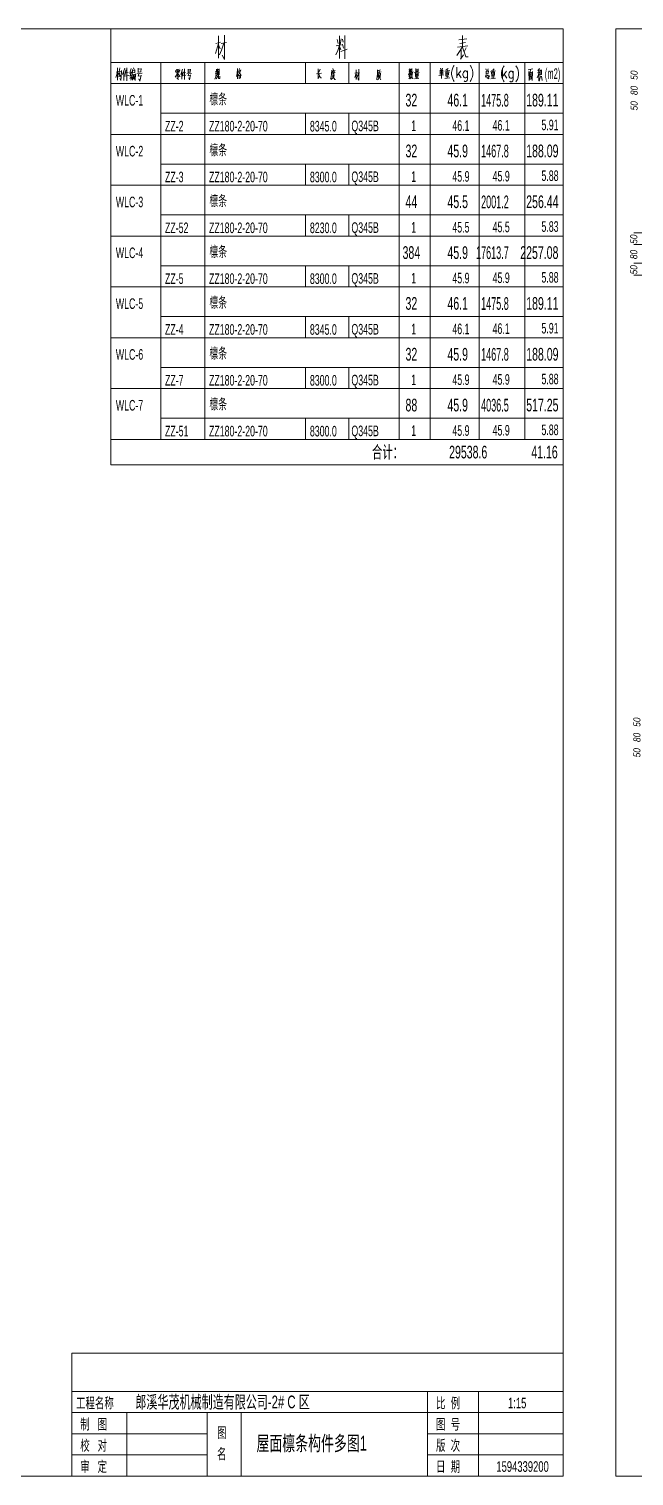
# Model space of a CAD drawing. Header units: millimetres. Extents: x 181 to 4047, y 165 to 2266.
# Drawn here: x 1552 to 1723.5, y 164.5 to 574.5 of the extents above; entities that cross this region are included whole.
import ezdxf

# ---------------------------------------------------------------- set-up
doc = ezdxf.new("R2010")
doc.units = ezdxf.units.MM
doc.linetypes.add('XKITLINE00', pattern=[0])
for name, color, linetype, lineweight in [('DrawingSheet', 5, 'Continuous', 0), ('OtherObjectType', 1, 'Continuous', 0), ('Z-DIMENSIONS', 1, 'Continuous', 0)]:
    doc.layers.add(name, color=color, linetype=linetype, lineweight=lineweight)
doc.styles.add('Arial Italic', font='ariali.ttf')
doc.styles.add('宋体', font='arial.ttf')

msp = doc.modelspace()

# ---------------------------------------------------------------- linework, layer by layer
at = {"layer": 'DrawingSheet', "color": 5, "linetype": 'XKITLINE00', "lineweight": 0}
for p, q in [((1703.35, 574.51), (1119.35, 574.51)), ((1703.35, 164.51), (1703.35, 574.51)), ((2302.35, 574.51), (1718.35, 574.51)), ((1718.35, 574.51), (1718.35, 164.51)), ((1119.35, 164.51), (1703.35, 164.51)), ((1718.35, 164.51), (2302.35, 164.51))]:
    msp.add_line(p, q, dxfattribs=at)
at = {"layer": 'OtherObjectType', "color": 6, "linetype": 'XKITLINE00', "lineweight": 0}
for p, q in [((1575.19, 574.51), (1575.19, 559.03)), ((1575.19, 565.03), (1703.35, 565.03)), ((1589.35, 565.03), (1589.35, 559.03)), ((1601.83, 565.03), (1601.83, 559.03)), ((1630.39, 565.03), (1630.39, 559.03)), ((1642.63, 565.03), (1642.63, 559.03)), ((1656.91, 565.03), (1656.91, 559.03)), ((1665.67, 565.03), (1665.67, 559.03)), ((1679.59, 565.03), (1679.59, 559.03)), ((1692.55, 565.03), (1692.55, 559.03)), ((1575.19, 559.03), (1575.19, 550.63)), ((1703.35, 559.03), (1575.19, 559.03)), ((1589.35, 559.03), (1589.35, 550.63)), ((1601.83, 559.03), (1601.83, 550.63)), ((1656.91, 559.03), (1656.91, 550.63)), ((1665.67, 559.03), (1665.67, 550.63)), ((1679.59, 559.03), (1679.59, 550.63)), ((1692.55, 559.03), (1692.55, 550.63)), ((1575.19, 550.63), (1575.19, 544.63)), ((1589.35, 550.63), (1589.35, 544.63)), ((1589.35, 550.63), (1703.35, 550.63)), ((1601.83, 550.63), (1601.83, 544.63)), ((1630.39, 550.63), (1630.39, 544.63)), ((1642.63, 550.63), (1642.63, 544.63)), ((1656.91, 550.63), (1656.91, 544.63)), ((1665.67, 550.63), (1665.67, 544.63)), ((1679.59, 550.63), (1679.59, 544.63)), ((1692.55, 550.63), (1692.55, 544.63)), ((1575.19, 544.63), (1575.19, 536.23)), ((1703.35, 544.63), (1575.19, 544.63)), ((1589.35, 544.63), (1703.35, 544.63)), ((1589.35, 544.63), (1589.35, 536.23)), ((1601.83, 544.63), (1601.83, 536.23)), ((1656.91, 544.63), (1656.91, 536.23)), ((1665.67, 544.63), (1665.67, 536.23)), ((1679.59, 544.63), (1679.59, 536.23)), ((1692.55, 544.63), (1692.55, 536.23)), ((1575.19, 536.23), (1575.19, 530.23)), ((1589.35, 536.23), (1589.35, 530.23)), ((1589.35, 536.23), (1703.35, 536.23)), ((1601.83, 536.23), (1601.83, 530.23)), ((1630.39, 536.23), (1630.39, 530.23)), ((1642.63, 536.23), (1642.63, 530.23)), ((1656.91, 536.23), (1656.91, 530.23)), ((1665.67, 536.23), (1665.67, 530.23)), ((1679.59, 536.23), (1679.59, 530.23)), ((1692.55, 536.23), (1692.55, 530.23)), ((1575.19, 530.23), (1575.19, 521.83)), ((1703.35, 530.23), (1575.19, 530.23)), ((1589.35, 530.23), (1703.35, 530.23)), ((1589.35, 530.23), (1589.35, 521.83)), ((1601.83, 530.23), (1601.83, 521.83)), ((1656.91, 530.23), (1656.91, 521.83)), ((1665.67, 530.23), (1665.67, 521.83)), ((1679.59, 530.23), (1679.59, 521.83)), ((1692.55, 530.23), (1692.55, 521.83)), ((1575.19, 521.83), (1575.19, 515.83)), ((1589.35, 521.83), (1589.35, 515.83)), ((1589.35, 521.83), (1703.35, 521.83)), ((1601.83, 521.83), (1601.83, 515.83)), ((1630.39, 521.83), (1630.39, 515.83)), ((1642.63, 521.83), (1642.63, 515.83)), ((1656.91, 521.83), (1656.91, 515.83)), ((1665.67, 521.83), (1665.67, 515.83)), ((1679.59, 521.83), (1679.59, 515.83)), ((1692.55, 521.83), (1692.55, 515.83)), ((1575.19, 515.83), (1575.19, 507.43)), ((1703.35, 515.83), (1575.19, 515.83)), ((1589.35, 515.83), (1703.35, 515.83)), ((1589.35, 515.83), (1589.35, 507.43)), ((1601.83, 515.83), (1601.83, 507.43)), ((1656.91, 515.83), (1656.91, 507.43)), ((1665.67, 515.83), (1665.67, 507.43)), ((1679.59, 515.83), (1679.59, 507.43)), ((1692.55, 515.83), (1692.55, 507.43)), ((1575.19, 507.43), (1575.19, 501.43)), ((1589.35, 507.43), (1589.35, 501.43)), ((1589.35, 507.43), (1703.35, 507.43)), ((1601.83, 507.43), (1601.83, 501.43)), ((1630.39, 507.43), (1630.39, 501.43)), ((1642.63, 507.43), (1642.63, 501.43)), ((1656.91, 507.43), (1656.91, 501.43)), ((1665.67, 507.43), (1665.67, 501.43)), ((1679.59, 507.43), (1679.59, 501.43)), ((1692.55, 507.43), (1692.55, 501.43)), ((1575.19, 501.43), (1575.19, 493.03)), ((1703.35, 501.43), (1575.19, 501.43)), ((1589.35, 501.43), (1703.35, 501.43)), ((1589.35, 501.43), (1589.35, 493.03)), ((1601.83, 501.43), (1601.83, 493.03)), ((1656.91, 501.43), (1656.91, 493.03)), ((1665.67, 501.43), (1665.67, 493.03)), ((1679.59, 501.43), (1679.59, 493.03)), ((1692.55, 501.43), (1692.55, 493.03)), ((1575.19, 493.03), (1575.19, 487.03)), ((1589.35, 493.03), (1589.35, 487.03)), ((1589.35, 493.03), (1703.35, 493.03)), ((1601.83, 493.03), (1601.83, 487.03)), ((1630.39, 493.03), (1630.39, 487.03)), ((1642.63, 493.03), (1642.63, 487.03)), ((1656.91, 493.03), (1656.91, 487.03)), ((1665.67, 493.03), (1665.67, 487.03)), ((1679.59, 493.03), (1679.59, 487.03)), ((1692.55, 493.03), (1692.55, 487.03)), ((1575.19, 487.03), (1575.19, 478.63)), ((1703.35, 487.03), (1575.19, 487.03)), ((1589.35, 487.03), (1703.35, 487.03)), ((1589.35, 487.03), (1589.35, 478.63)), ((1601.83, 487.03), (1601.83, 478.63)), ((1656.91, 487.03), (1656.91, 478.63)), ((1665.67, 487.03), (1665.67, 478.63)), ((1679.59, 487.03), (1679.59, 478.63)), ((1692.55, 487.03), (1692.55, 478.63)), ((1575.19, 478.63), (1575.19, 472.63)), ((1589.35, 478.63), (1589.35, 472.63)), ((1589.35, 478.63), (1703.35, 478.63)), ((1601.83, 478.63), (1601.83, 472.63)), ((1630.39, 478.63), (1630.39, 472.63)), ((1642.63, 478.63), (1642.63, 472.63)), ((1656.91, 478.63), (1656.91, 472.63)), ((1665.67, 478.63), (1665.67, 472.63)), ((1679.59, 478.63), (1679.59, 472.63)), ((1692.55, 478.63), (1692.55, 472.63)), ((1575.19, 472.63), (1575.19, 464.23)), ((1703.35, 472.63), (1575.19, 472.63)), ((1589.35, 472.63), (1703.35, 472.63)), ((1589.35, 472.63), (1589.35, 464.23)), ((1601.83, 472.63), (1601.83, 464.23)), ((1656.91, 472.63), (1656.91, 464.23)), ((1665.67, 472.63), (1665.67, 464.23)), ((1679.59, 472.63), (1679.59, 464.23)), ((1692.55, 472.63), (1692.55, 464.23)), ((1575.19, 464.23), (1575.19, 458.23)), ((1589.35, 464.23), (1589.35, 458.23)), ((1589.35, 464.23), (1703.35, 464.23)), ((1601.83, 464.23), (1601.83, 458.23)), ((1630.39, 464.23), (1630.39, 458.23)), ((1642.63, 464.23), (1642.63, 458.23)), ((1656.91, 464.23), (1656.91, 458.23)), ((1665.67, 464.23), (1665.67, 458.23)), ((1679.59, 464.23), (1679.59, 458.23)), ((1692.55, 464.23), (1692.55, 458.23)), ((1575.19, 458.23), (1575.19, 451.03)), ((1575.19, 458.23), (1703.35, 458.23)), ((1589.35, 458.23), (1703.35, 458.23)), ((1575.19, 451.03), (1703.35, 451.03))]:
    msp.add_line(p, q, dxfattribs=at)
at = {"layer": 'OtherObjectType', "color": 2, "linetype": 'XKITLINE00', "lineweight": 0}
for p, q in [((1604.83, 567.58), (1605.7, 570.4)), ((1606.31, 570.72), (1604.92, 570.4)), ((1605.7, 566.25), (1605.7, 572.58)), ((1606.22, 568.92), (1605.7, 569.97)), ((1606.48, 570.34), (1607.94, 570.63)), ((1607.27, 570.49), (1606.6, 568.48)), ((1607.38, 572.78), (1607.38, 565.87)), ((1639.08, 569.73), (1640.59, 570.02)), ((1639.37, 571.53), (1639.6, 570.4)), ((1639.98, 572.58), (1639.98, 566.16)), ((1640.48, 571.68), (1640.16, 569.97)), ((1640.82, 571.59), (1641.09, 570.72)), ((1640.82, 570.2), (1641.14, 569.07)), ((1641.55, 566.02), (1641.55, 572.64)), ((1673.8, 571.39), (1676.04, 571.68)), ((1674.09, 570.4), (1675.72, 570.63)), ((1674.87, 572.64), (1674.87, 569.59)), ((1606.6, 568.48), (1606.05, 567.21)), ((1607.38, 565.87), (1606.77, 567.06)), ((1639.49, 568.4), (1638.97, 567.21)), ((1639.98, 569.88), (1639.49, 568.4)), ((1639.98, 569.59), (1640.42, 568.63)), ((1640.36, 568.11), (1642.22, 568.78)), ((1674.21, 568.4), (1673.25, 566.97)), ((1676.38, 569.73), (1673.42, 569.36)), ((1674.82, 569.5), (1674.21, 568.4)), ((1674.32, 565.93), (1675.11, 567.21)), ((1674.44, 568.63), (1674.44, 566.1)), ((1674.82, 569.36), (1675.83, 566.6)), ((1675.86, 569.15), (1675.31, 568.02)), ((1675.83, 566.6), (1676.5, 566.6)), ((1564.15, 199.31), (1703.35, 199.31)), ((1564.15, 199.31), (1564.15, 164.51)), ((1703.35, 199.31), (1703.35, 164.51)), ((1564.15, 164.51), (1703.35, 164.51))]:
    msp.add_line(p, q, dxfattribs=at)
at = {"layer": 'OtherObjectType', "color": 4, "linetype": 'XKITLINE00', "lineweight": 0}
for p, q in [((1576.63, 560.8), (1577.11, 562.31)), ((1577.44, 562.46), (1576.69, 562.31)), ((1577.11, 563.49), (1577.11, 560)), ((1577.11, 561.98), (1577.35, 561.67)), ((1577.38, 561.59), (1577.58, 562.38)), ((1577.52, 561.03), (1577.79, 562.06)), ((1577.58, 562.38), (1577.77, 563.49)), ((1577.58, 562.42), (1578.27, 562.58)), ((1578.27, 562.73), (1578.18, 560.95)), ((1579.16, 563.41), (1578.55, 561.59)), ((1578.93, 562.66), (1578.93, 559.91)), ((1579.38, 562.09), (1579.18, 561.38)), ((1579.46, 562.93), (1579.38, 562.09)), ((1579.4, 562.09), (1580.17, 562.21)), ((1579.76, 563.45), (1579.76, 559.79)), ((1580.56, 561.9), (1580.95, 562.09)), ((1580.95, 563.26), (1580.62, 561.94)), ((1581.06, 562.38), (1580.62, 561.15)), ((1581.33, 563.06), (1581.27, 561.42)), ((1582.05, 562.21), (1581.29, 562.09)), ((1581.33, 560.04), (1581.29, 561.75)), ((1581.33, 562.73), (1582.01, 562.85)), ((1581.62, 563.45), (1581.79, 562.99)), ((1582.05, 562.93), (1581.99, 562.21)), ((1582.17, 561.75), (1582.11, 559.87)), ((1582.55, 561.78), (1584.1, 561.94)), ((1583, 563.41), (1583, 562.13)), ((1583, 563.1), (1583.71, 563.23)), ((1583.77, 562.38), (1583, 562.31)), ((1583.11, 561.82), (1583, 561.15)), ((1583.77, 563.33), (1583.71, 562.38)), ((1593.66, 562.86), (1593.56, 562.24)), ((1593.64, 562.67), (1594.71, 562.82)), ((1593.74, 562.36), (1594.01, 562.43)), ((1593.74, 562.07), (1594.01, 562.12)), ((1593.76, 563), (1594.55, 563.13)), ((1594.18, 562.01), (1593.85, 561.41)), ((1594.15, 563.03), (1594.15, 562.11)), ((1594.15, 561.89), (1594.75, 561.08)), ((1594.28, 562.43), (1594.55, 562.49)), ((1594.28, 562.12), (1594.55, 562.2)), ((1594.73, 562.92), (1594.63, 562.43)), ((1595.56, 563.15), (1595.06, 561.64)), ((1595.36, 562.53), (1595.36, 560.25)), ((1595.61, 561.71), (1595.48, 561.11)), ((1595.69, 562.4), (1595.61, 561.71)), ((1595.77, 562.07), (1596.41, 562.16)), ((1596.06, 563.19), (1596.06, 560.15)), ((1596.76, 561.8), (1598.04, 561.93)), ((1597.13, 563.15), (1597.13, 562.11)), ((1597.13, 562.9), (1597.75, 562.96)), ((1597.77, 562.3), (1597.13, 562.24)), ((1597.22, 561.83), (1597.13, 561.27)), ((1597.77, 563.09), (1597.73, 562.3)), ((1605.37, 561.94), (1604.75, 561.82)), ((1604.81, 562.4), (1605.33, 562.5)), ((1605.1, 561.8), (1604.94, 560.91)), ((1605.15, 563.08), (1605.1, 561.8)), ((1605.46, 563.24), (1605.46, 561.47)), ((1605.95, 563.06), (1605.46, 563)), ((1605.72, 562.62), (1605.58, 561.42)), ((1605.91, 561.47), (1605.95, 563.2)), ((1611.14, 562.25), (1610.79, 561.05)), ((1610.85, 562.25), (1611.35, 562.38)), ((1611.14, 563.33), (1611.14, 560.39)), ((1611.14, 563.24), (1611.14, 560.35)), ((1611.14, 562.06), (1611.31, 561.65)), ((1611.62, 561.84), (1611.25, 561.24)), ((1611.66, 563.33), (1611.41, 562.21)), ((1611.54, 562.73), (1612.01, 562.85)), ((1611.58, 562.48), (1612.08, 561.45)), ((1611.76, 562.17), (1611.62, 561.84)), ((1612.05, 562.91), (1611.76, 562.17)), ((1633.51, 561.78), (1634.88, 561.97)), ((1633.95, 563.17), (1633.95, 560.52)), ((1634.3, 562.61), (1633.95, 562.15)), ((1634.15, 561.84), (1634.61, 560.62)), ((1634.53, 563.1), (1634.3, 562.61)), ((1637.77, 561.82), (1637.61, 560.81)), ((1637.81, 562.84), (1637.77, 561.82)), ((1637.81, 562.57), (1638.79, 562.75)), ((1637.83, 562.05), (1638.79, 562.17)), ((1638.08, 562.57), (1638.08, 561.59)), ((1638.08, 561.68), (1638.48, 561.74)), ((1638.15, 563.31), (1638.27, 562.77)), ((1638.43, 561.74), (1638.45, 562.61)), ((1644.31, 560.75), (1644.72, 562)), ((1644.99, 562.14), (1644.37, 562)), ((1644.72, 560.15), (1644.72, 562.97)), ((1644.93, 561.35), (1644.72, 561.81)), ((1645.04, 561.97), (1645.7, 562.1)), ((1645.39, 561.92), (1645.1, 561.03)), ((1645.45, 563.07), (1645.45, 559.99)), ((1650.74, 561.77), (1650.66, 560.98)), ((1650.75, 562.97), (1650.74, 561.77)), ((1651.61, 562.93), (1650.75, 562.64)), ((1650.81, 562.1), (1651.8, 562.33)), ((1650.97, 561.87), (1650.97, 560.79)), ((1651.55, 561.77), (1650.97, 561.64)), ((1651.24, 561.71), (1651.26, 562.7)), ((1651.59, 561.95), (1651.55, 560.75)), ((1659.96, 562.4), (1659.55, 561.51)), ((1659.63, 562.36), (1660.34, 562.5)), ((1659.72, 563.02), (1659.84, 562.56)), ((1659.94, 561.71), (1659.78, 561.01)), ((1659.96, 563.29), (1659.96, 561.76)), ((1659.96, 562.33), (1660.25, 561.9)), ((1660.21, 563.12), (1660.11, 562.46)), ((1660.38, 562.27), (1660.25, 561.65)), ((1660.3, 561.9), (1660.71, 560.49)), ((1660.46, 562.67), (1660.38, 562.27)), ((1660.38, 562.27), (1660.87, 562.36)), ((1660.52, 563.29), (1660.46, 562.67)), ((1660.65, 562.33), (1660.57, 561.47)), ((1661.19, 562.07), (1662.57, 562.17)), ((1661.58, 561.94), (1661.58, 561.05)), ((1661.58, 561.76), (1662.3, 561.84)), ((1661.6, 563.26), (1661.6, 562.31)), ((1661.6, 563.06), (1662.3, 563.12)), ((1661.6, 562.73), (1662.2, 562.79)), ((1662.3, 562.5), (1661.6, 562.44)), ((1661.93, 561.8), (1661.93, 560.49)), ((1662.32, 563.2), (1662.28, 562.5)), ((1662.32, 561.94), (1662.28, 561.2)), ((1668.54, 562.79), (1668.54, 561.63)), ((1669.29, 562.73), (1668.54, 562.61)), ((1668.54, 561.72), (1669.33, 561.82)), ((1668.61, 563.39), (1668.79, 562.83)), ((1668.63, 562.23), (1669.2, 562.28)), ((1668.92, 560.46), (1668.92, 562.65)), ((1669.2, 563.41), (1668.98, 562.73)), ((1669.31, 562.79), (1669.25, 561.82)), ((1669.83, 562.52), (1671.23, 562.73)), ((1670.55, 563.08), (1670.11, 562.88)), ((1670.12, 562.36), (1670.18, 561.24)), ((1670.16, 562.23), (1670.96, 562.32)), ((1670.22, 561.82), (1670.82, 561.9)), ((1670.84, 563.35), (1670.55, 563.08)), ((1670.55, 563.08), (1670.55, 560.6)), ((1671, 562.5), (1670.92, 561.57)), ((1671.89, 562.92), (1671.77, 562.21)), ((1671.77, 562.21), (1671.77, 561.64)), ((1672.1, 563.48), (1671.89, 562.92)), ((1672.31, 563.93), (1672.1, 563.48)), ((1672.53, 564.2), (1672.31, 563.93)), ((1673.28, 563.64), (1673.28, 560.64)), ((1674.34, 562.63), (1673.28, 561.2)), ((1673.71, 561.78), (1674.44, 560.64)), ((1675.1, 562.21), (1674.98, 561.78)), ((1674.98, 561.78), (1674.98, 561.49)), ((1675.31, 562.5), (1675.1, 562.21)), ((1675.53, 562.63), (1675.31, 562.5)), ((1675.84, 562.63), (1675.53, 562.63)), ((1676.05, 562.5), (1675.84, 562.63)), ((1676.26, 562.21), (1676.05, 562.5)), ((1676.26, 562.63), (1676.26, 560.35)), ((1677.02, 564.2), (1677.23, 563.93)), ((1677.23, 563.93), (1677.44, 563.48)), ((1677.44, 563.48), (1677.65, 562.92)), ((1677.65, 562.92), (1677.77, 562.21)), ((1677.77, 562.21), (1677.77, 561.64)), ((1681.51, 563.17), (1681.7, 562.71)), ((1681.53, 562.57), (1681.53, 561.6)), ((1681.53, 562.43), (1682.19, 562.53)), ((1682.15, 561.91), (1681.53, 561.82)), ((1682.13, 563.19), (1681.97, 562.53)), ((1682.19, 562.61), (1682.13, 561.91)), ((1682.81, 562.4), (1684.18, 562.61)), ((1683.52, 562.96), (1683.08, 562.76)), ((1683.1, 562.24), (1683.15, 561.12)), ((1683.12, 562.11), (1683.91, 562.2)), ((1683.19, 561.7), (1683.79, 561.78)), ((1683.81, 563.23), (1683.52, 562.96)), ((1683.52, 562.96), (1683.52, 560.48)), ((1683.97, 562.38), (1683.89, 561.45)), ((1686.04, 562.8), (1685.94, 562.09)), ((1685.94, 562.09), (1685.94, 561.52)), ((1686.25, 563.36), (1686.04, 562.8)), ((1686.23, 563.52), (1686.23, 560.52)), ((1687.32, 562.51), (1686.23, 561.08)), ((1686.48, 563.81), (1686.25, 563.36)), ((1686.7, 564.08), (1686.48, 563.81)), ((1688.05, 562.09), (1687.95, 561.66)), ((1688.26, 562.38), (1688.05, 562.09)), ((1688.48, 562.51), (1688.26, 562.38)), ((1688.81, 562.51), (1688.48, 562.51)), ((1689.02, 562.38), (1688.81, 562.51)), ((1689.23, 562.09), (1689.02, 562.38)), ((1689.23, 562.51), (1689.23, 560.23)), ((1689.99, 564.08), (1690.2, 563.81)), ((1690.2, 563.81), (1690.41, 563.36)), ((1690.41, 563.36), (1690.63, 562.8)), ((1690.63, 562.8), (1690.72, 562.09)), ((1690.72, 562.09), (1690.72, 561.52)), ((1694.8, 563.17), (1693.51, 562.97)), ((1693.69, 562.43), (1693.71, 559.87)), ((1694.63, 562.25), (1693.69, 562.09)), ((1693.98, 562.13), (1693.98, 560.25)), ((1694.05, 562.17), (1694.16, 563.09)), ((1694.32, 562.17), (1694.3, 560.29)), ((1694.57, 559.91), (1694.65, 562.47)), ((1696.11, 562.05), (1696.7, 562.21)), ((1696.65, 563.35), (1696.18, 562.63)), ((1696.45, 562.05), (1696.28, 561.33)), ((1696.45, 562.93), (1696.45, 559.79)), ((1696.45, 561.83), (1696.68, 561.37)), ((1696.82, 562.97), (1696.82, 561.37)), ((1696.82, 562.67), (1697.27, 562.81)), ((1697.29, 562.89), (1697.24, 561.63)), ((1577.91, 561.15), (1577.44, 560.99)), ((1578.06, 559.87), (1577.77, 560.51)), ((1578.02, 560.87), (1577.83, 561.42)), ((1578.18, 560.95), (1578.06, 559.87)), ((1579.13, 561.15), (1580.29, 561.3)), ((1581.06, 561.42), (1580.56, 561.11)), ((1580.56, 560.43), (1581.06, 560.95)), ((1581.16, 560.72), (1580.89, 559.96)), ((1581.27, 561.42), (1581.16, 560.72)), ((1581.33, 561.55), (1582.13, 561.67)), ((1581.51, 560.91), (1581.99, 560.99)), ((1581.6, 561.55), (1581.6, 560.24)), ((1581.84, 560.24), (1581.87, 561.63)), ((1582.11, 559.87), (1581.99, 560.2)), ((1583.77, 561.26), (1582.94, 561.11)), ((1583.44, 559.75), (1583.17, 560.39)), ((1583.79, 561.38), (1583.44, 559.75)), ((1593.85, 561.41), (1593.43, 560.87)), ((1593.93, 560.98), (1594.4, 561.08)), ((1593.95, 560.67), (1594.36, 560.21)), ((1594.05, 561.51), (1594.2, 561.21)), ((1594.45, 561.14), (1594.13, 560.48)), ((1594.75, 561.08), (1594.84, 561.08)), ((1595.54, 561.27), (1596.51, 561.41)), ((1597.77, 561.37), (1597.09, 561.23)), ((1597.49, 560.11), (1597.28, 560.63)), ((1597.8, 561.47), (1597.49, 560.11)), ((1604.94, 560.91), (1604.71, 560.31)), ((1605.33, 560.72), (1605.02, 560.35)), ((1605.06, 561.59), (1605.31, 561.03)), ((1605.58, 561.42), (1605.33, 560.72)), ((1605.73, 561.65), (1605.73, 560.58)), ((1605.73, 560.58), (1605.81, 560.45)), ((1605.81, 560.45), (1606.1, 560.45)), ((1606.1, 560.45), (1606.08, 561.15)), ((1611.56, 561.45), (1611.56, 560.35)), ((1611.56, 561.32), (1611.99, 561.38)), ((1611.56, 560.58), (1612.01, 560.66)), ((1611.99, 561.47), (1611.97, 560.66)), ((1612.08, 561.45), (1612.28, 561.45)), ((1634.3, 561.03), (1633.88, 560.43)), ((1634.61, 560.62), (1634.88, 560.66)), ((1637.61, 560.81), (1637.42, 560.29)), ((1637.63, 560.23), (1638.25, 560.79)), ((1638, 561.35), (1638.5, 561.45)), ((1638, 561.18), (1638.7, 560.23)), ((1638.25, 560.79), (1638.41, 561.08)), ((1638.41, 561.08), (1638.52, 561.55)), ((1638.7, 560.23), (1638.85, 560.23)), ((1645.1, 561.03), (1644.85, 560.47)), ((1645.45, 559.99), (1645.18, 560.51)), ((1650.66, 560.98), (1650.46, 560.19)), ((1651.06, 560.38), (1650.79, 560.09)), ((1651.2, 560.79), (1651.06, 560.38)), ((1651.28, 561.39), (1651.2, 560.79)), ((1651.32, 560.79), (1651.76, 560.13)), ((1659.63, 561.3), (1660.13, 561.47)), ((1659.92, 560.68), (1659.68, 560.41)), ((1659.78, 561.01), (1660.21, 560.68)), ((1660.07, 561.09), (1659.92, 560.68)), ((1660.17, 561.67), (1660.07, 561.09)), ((1660.44, 560.87), (1660.13, 560.35)), ((1660.57, 561.47), (1660.44, 560.87)), ((1660.71, 560.49), (1660.92, 560.49)), ((1661.27, 560.41), (1662.47, 560.51)), ((1661.5, 560.82), (1662.3, 560.87)), ((1662.3, 561.2), (1661.58, 561.15)), ((1661.68, 561.47), (1662.16, 561.51)), ((1668.19, 561.34), (1669.58, 561.49)), ((1671.23, 560.64), (1669.87, 560.5)), ((1670.92, 561.06), (1670.16, 560.97)), ((1671.02, 561.53), (1670.18, 561.43)), ((1671.77, 561.64), (1671.89, 560.93)), ((1671.89, 560.93), (1672.1, 560.35)), ((1672.1, 560.35), (1672.31, 559.92)), ((1672.31, 559.92), (1672.53, 559.63)), ((1674.98, 561.49), (1675.1, 561.06)), ((1675.1, 561.06), (1675.31, 560.77)), ((1675.31, 560.77), (1675.53, 560.64)), ((1675.53, 559.63), (1675.31, 559.79)), ((1675.53, 560.64), (1675.84, 560.64)), ((1675.84, 559.63), (1675.53, 559.63)), ((1675.84, 560.64), (1676.05, 560.77)), ((1676.05, 559.79), (1675.84, 559.63)), ((1676.05, 560.77), (1676.26, 561.06)), ((1676.16, 559.92), (1676.05, 559.79)), ((1676.26, 560.35), (1676.16, 559.92)), ((1677.23, 559.92), (1677.02, 559.63)), ((1677.44, 560.35), (1677.23, 559.92)), ((1677.65, 560.93), (1677.44, 560.35)), ((1677.77, 561.64), (1677.65, 560.93)), ((1681.51, 561.31), (1681.39, 560.83)), ((1681.51, 561.41), (1681.76, 560.85)), ((1681.76, 560.85), (1681.97, 560.58)), ((1681.78, 561.54), (1682.01, 561.18)), ((1681.97, 560.58), (1682.3, 560.42)), ((1682.3, 560.42), (1682.21, 561.02)), ((1682.26, 561.41), (1682.48, 560.94)), ((1684.18, 560.52), (1682.84, 560.38)), ((1683.89, 560.94), (1683.12, 560.85)), ((1683.99, 561.41), (1683.15, 561.31)), ((1685.94, 561.52), (1686.04, 560.81)), ((1686.04, 560.81), (1686.25, 560.23)), ((1686.25, 560.23), (1686.48, 559.8)), ((1686.48, 559.8), (1686.7, 559.51)), ((1686.66, 561.66), (1687.41, 560.52)), ((1687.95, 561.66), (1687.95, 561.37)), ((1687.95, 561.37), (1688.05, 560.94)), ((1688.05, 560.94), (1688.26, 560.65)), ((1688.26, 560.65), (1688.48, 560.52)), ((1688.48, 559.51), (1688.26, 559.67)), ((1688.48, 560.52), (1688.81, 560.52)), ((1688.81, 559.51), (1688.48, 559.51)), ((1688.81, 560.52), (1689.02, 560.65)), ((1689.02, 559.67), (1688.81, 559.51)), ((1689.02, 560.65), (1689.23, 560.94)), ((1689.14, 559.8), (1689.02, 559.67)), ((1689.23, 560.23), (1689.14, 559.8)), ((1690.2, 559.8), (1689.99, 559.51)), ((1690.41, 560.23), (1690.2, 559.8)), ((1690.63, 560.81), (1690.41, 560.23)), ((1690.72, 561.52), (1690.63, 560.81)), ((1693.71, 560.17), (1694.57, 560.33)), ((1694.23, 561.67), (1693.98, 561.59)), ((1693.98, 560.99), (1694.23, 561.09)), ((1696.28, 561.33), (1696.05, 560.63)), ((1696.92, 561.09), (1696.59, 559.75)), ((1697.27, 561.63), (1696.82, 561.51)), ((1697.2, 561.13), (1697.4, 559.87))]:
    msp.add_line(p, q, dxfattribs=at)
at = {"layer": 'OtherObjectType', "color": 3, "linetype": 'XKITLINE00', "lineweight": 0}
for p, q in [((1564.15, 188.51), (1703.35, 188.51)), ((1664.95, 188.51), (1664.95, 164.51)), ((1679.35, 188.51), (1679.35, 164.51)), ((1564.15, 182.51), (1703.35, 182.51)), ((1579.75, 182.51), (1579.75, 164.51)), ((1602.55, 182.51), (1602.55, 164.51)), ((1612.15, 182.51), (1612.15, 164.51)), ((1564.15, 176.51), (1602.55, 176.51)), ((1664.95, 176.51), (1703.35, 176.51)), ((1564.15, 170.51), (1602.55, 170.51)), ((1664.95, 170.51), (1703.35, 170.51))]:
    msp.add_line(p, q, dxfattribs=at)
at = {"layer": 'Z-DIMENSIONS', "color": 4, "linetype": 'XKITLINE00', "lineweight": 0}
for p, q in [((1726.75, 516.78), (1723.38, 516.78)), ((1737.08, 513.44), (1723.38, 513.44)), ((1737.08, 513.44), (1723.38, 513.44)), ((1737.08, 508.11), (1723.38, 508.11)), ((1737.08, 508.11), (1723.38, 508.11)), ((1726.75, 504.78), (1723.38, 504.78))]:
    msp.add_line(p, q, dxfattribs=at)

# ---------------------------------------------------------------- texts
at = {"layer": 'OtherObjectType', "color": 4, "style": '宋体'}
for s, height, width, p in [('(m2)', 3, 0.51, (1698.19, 560.35)), ('32', 3.6, 0.595, (1658.71, 552.55)), ('46.1', 3.6, 0.595, (1670.59, 552.55)), ('189.11', 3.6, 0.595, (1692.91, 552.55)), ('32', 3.6, 0.595, (1658.71, 538.15)), ('45.9', 3.6, 0.595, (1670.59, 538.15)), ('188.09', 3.6, 0.595, (1692.91, 538.15)), ('44', 3.6, 0.595, (1658.71, 523.75)), ('45.5', 3.6, 0.595, (1670.59, 523.75)), ('256.44', 3.6, 0.595, (1692.91, 523.75)), ('384', 3.6, 0.595, (1657.87, 509.35)), ('45.9', 3.6, 0.595, (1670.59, 509.35)), ('2257.08', 3.6, 0.595, (1691.23, 509.35)), ('32', 3.6, 0.595, (1658.71, 494.95)), ('46.1', 3.6, 0.595, (1670.59, 494.95)), ('189.11', 3.6, 0.595, (1692.91, 494.95)), ('32', 3.6, 0.595, (1658.71, 480.55)), ('45.9', 3.6, 0.595, (1670.59, 480.55)), ('188.09', 3.6, 0.595, (1692.91, 480.55)), ('88', 3.6, 0.595, (1658.71, 466.15)), ('45.9', 3.6, 0.595, (1670.59, 466.15)), ('517.25', 3.6, 0.595, (1692.91, 466.15)), ('工程名称', 3, 0.6375, (1565.35, 183.71)), ('比  例', 3, 0.6375, (1667.35, 183.71)), ('制   图', 3, 0.6375, (1566.55, 177.71)), ('图  号', 3, 0.6375, (1667.35, 177.71)), ('图', 3, 0.6375, (1605.31, 175.31)), ('校   对', 3, 0.6375, (1566.55, 171.71)), ('名', 3, 0.6375, (1605.31, 169.31)), ('版  次', 3, 0.6375, (1667.35, 171.71)), ('审   定', 3, 0.6375, (1566.55, 165.71)), ('日  期', 3, 0.6375, (1667.35, 165.71))]:
    msp.add_text(s, height=height, dxfattribs=dict(at, width=width)).set_placement(p)
at = {"layer": 'OtherObjectType', "color": 7, "style": '宋体'}
for s, height, width, p in [('WLC-1', 3, 0.595, (1576.63, 552.79)), ('檩条', 3, 0.595, (1603.15, 553.15)), ('ZZ-2', 3, 0.595, (1590.55, 545.47)), ('ZZ180-2-20-70', 3, 0.595, (1603.03, 545.47)), ('8345.0', 3, 0.595, (1631.62, 545.46)), ('Q345B', 3, 0.595, (1643.38, 545.53)), ('1', 3, 0.595, (1660.33, 545.59)), ('46.1', 3, 0.595, (1671.99, 545.63)), ('46.1', 3, 0.595, (1683.39, 545.71)), ('5.91', 3, 0.595, (1697.23, 545.83)), ('WLC-2', 3, 0.595, (1576.63, 538.39)), ('檩条', 3, 0.595, (1603.15, 538.75)), ('ZZ-3', 3, 0.595, (1590.55, 531.07)), ('ZZ180-2-20-70', 3, 0.595, (1603.03, 531.07)), ('8300.0', 3, 0.595, (1631.62, 531.06)), ('Q345B', 3, 0.595, (1643.38, 531.13)), ('1', 3, 0.595, (1660.33, 531.19)), ('45.9', 3, 0.595, (1671.99, 531.23)), ('45.9', 3, 0.595, (1683.39, 531.31)), ('5.88', 3, 0.595, (1697.23, 531.43)), ('WLC-3', 3, 0.595, (1576.63, 523.99)), ('檩条', 3, 0.595, (1603.15, 524.35)), ('ZZ-52', 3, 0.595, (1590.55, 516.67)), ('ZZ180-2-20-70', 3, 0.595, (1603.03, 516.67)), ('8230.0', 3, 0.595, (1631.62, 516.66)), ('Q345B', 3, 0.595, (1643.38, 516.73)), ('1', 3, 0.595, (1660.33, 516.79)), ('45.5', 3, 0.595, (1671.99, 516.83)), ('45.5', 3, 0.595, (1683.39, 516.91)), ('5.83', 3, 0.595, (1697.23, 517.03)), ('WLC-4', 3, 0.595, (1576.63, 509.59)), ('檩条', 3, 0.595, (1603.15, 509.95)), ('ZZ-5', 3, 0.595, (1590.55, 502.27)), ('ZZ180-2-20-70', 3, 0.595, (1603.03, 502.27)), ('8300.0', 3, 0.595, (1631.62, 502.26)), ('Q345B', 3, 0.595, (1643.38, 502.33)), ('1', 3, 0.595, (1660.33, 502.39)), ('45.9', 3, 0.595, (1671.99, 502.43)), ('45.9', 3, 0.595, (1683.39, 502.51)), ('5.88', 3, 0.595, (1697.23, 502.63)), ('WLC-5', 3, 0.595, (1576.63, 495.19)), ('檩条', 3, 0.595, (1603.15, 495.55)), ('ZZ-4', 3, 0.595, (1590.55, 487.87)), ('ZZ180-2-20-70', 3, 0.595, (1603.03, 487.87)), ('8345.0', 3, 0.595, (1631.62, 487.86)), ('Q345B', 3, 0.595, (1643.38, 487.93)), ('1', 3, 0.595, (1660.33, 487.99)), ('46.1', 3, 0.595, (1671.99, 488.03)), ('46.1', 3, 0.595, (1683.39, 488.11)), ('5.91', 3, 0.595, (1697.23, 488.23)), ('WLC-6', 3, 0.595, (1576.63, 480.79)), ('檩条', 3, 0.595, (1603.15, 481.15)), ('ZZ-7', 3, 0.595, (1590.55, 473.47)), ('ZZ180-2-20-70', 3, 0.595, (1603.03, 473.47)), ('8300.0', 3, 0.595, (1631.62, 473.46)), ('Q345B', 3, 0.595, (1643.38, 473.53)), ('1', 3, 0.595, (1660.33, 473.59)), ('45.9', 3, 0.595, (1671.99, 473.63)), ('45.9', 3, 0.595, (1683.39, 473.71)), ('5.88', 3, 0.595, (1697.23, 473.83)), ('WLC-7', 3, 0.595, (1576.63, 466.39)), ('檩条', 3, 0.595, (1603.15, 466.75)), ('ZZ-51', 3, 0.595, (1590.55, 459.07)), ('ZZ180-2-20-70', 3, 0.595, (1603.03, 459.07)), ('8300.0', 3, 0.595, (1631.62, 459.06)), ('Q345B', 3, 0.595, (1643.38, 459.13)), ('1', 3, 0.595, (1660.33, 459.19)), ('45.9', 3, 0.595, (1671.99, 459.23)), ('45.9', 3, 0.595, (1683.39, 459.31)), ('5.88', 3, 0.595, (1697.23, 459.43)), ('合计：', 3.6, 0.595, (1649.23, 452.83)), ('郎溪华茂机械制造有限公司-2# C 区', 3.6, 0.6375, (1582.15, 183.71)), ('1:15', 3, 0.6375, (1687.75, 183.71)), ('屋面檩条构件多图1', 4.2, 0.6375, (1616.5, 171.71)), ('1594339200', 3, 0.6375, (1684.45, 165.71))]:
    msp.add_text(s, height=height, dxfattribs=dict(at, width=width)).set_placement(p)
at = {"layer": 'OtherObjectType', "color": 6, "style": '宋体'}
for s, width, p in [('1475.8', 0.51, (1680.13, 552.52)), ('1467.8', 0.51, (1680.13, 538.12)), ('2001.2', 0.51, (1680.13, 523.72)), ('17613.7', 0.51, (1678.69, 509.32)), ('1475.8', 0.51, (1680.13, 494.92)), ('1467.8', 0.51, (1680.13, 480.52)), ('4036.5', 0.51, (1680.13, 466.12)), ('29538.6', 0.595, (1671.07, 452.83)), ('41.16', 0.595, (1694.35, 452.83))]:
    msp.add_text(s, height=3.6, dxfattribs=dict(at, width=width)).set_placement(p)
at = {"layer": 'Z-DIMENSIONS', "color": 3, "style": 'Arial Italic', "width": 0.85}
for s, p in [('50', (1724.48, 560.09)), ('80', (1724.48, 555.76)), ('50', (1724.48, 551.42)), ('50', (1724.38, 513.63)), ('80', (1724.38, 509.29)), ('50', (1724.38, 504.96)), ('50', (1725.28, 376.79)), ('80', (1725.28, 372.46)), ('50', (1725.28, 368.13))]:
    msp.add_text(s, height=2, rotation=90.0002, dxfattribs=at).set_placement(p)

doc.saveas('drawing.dxf')
